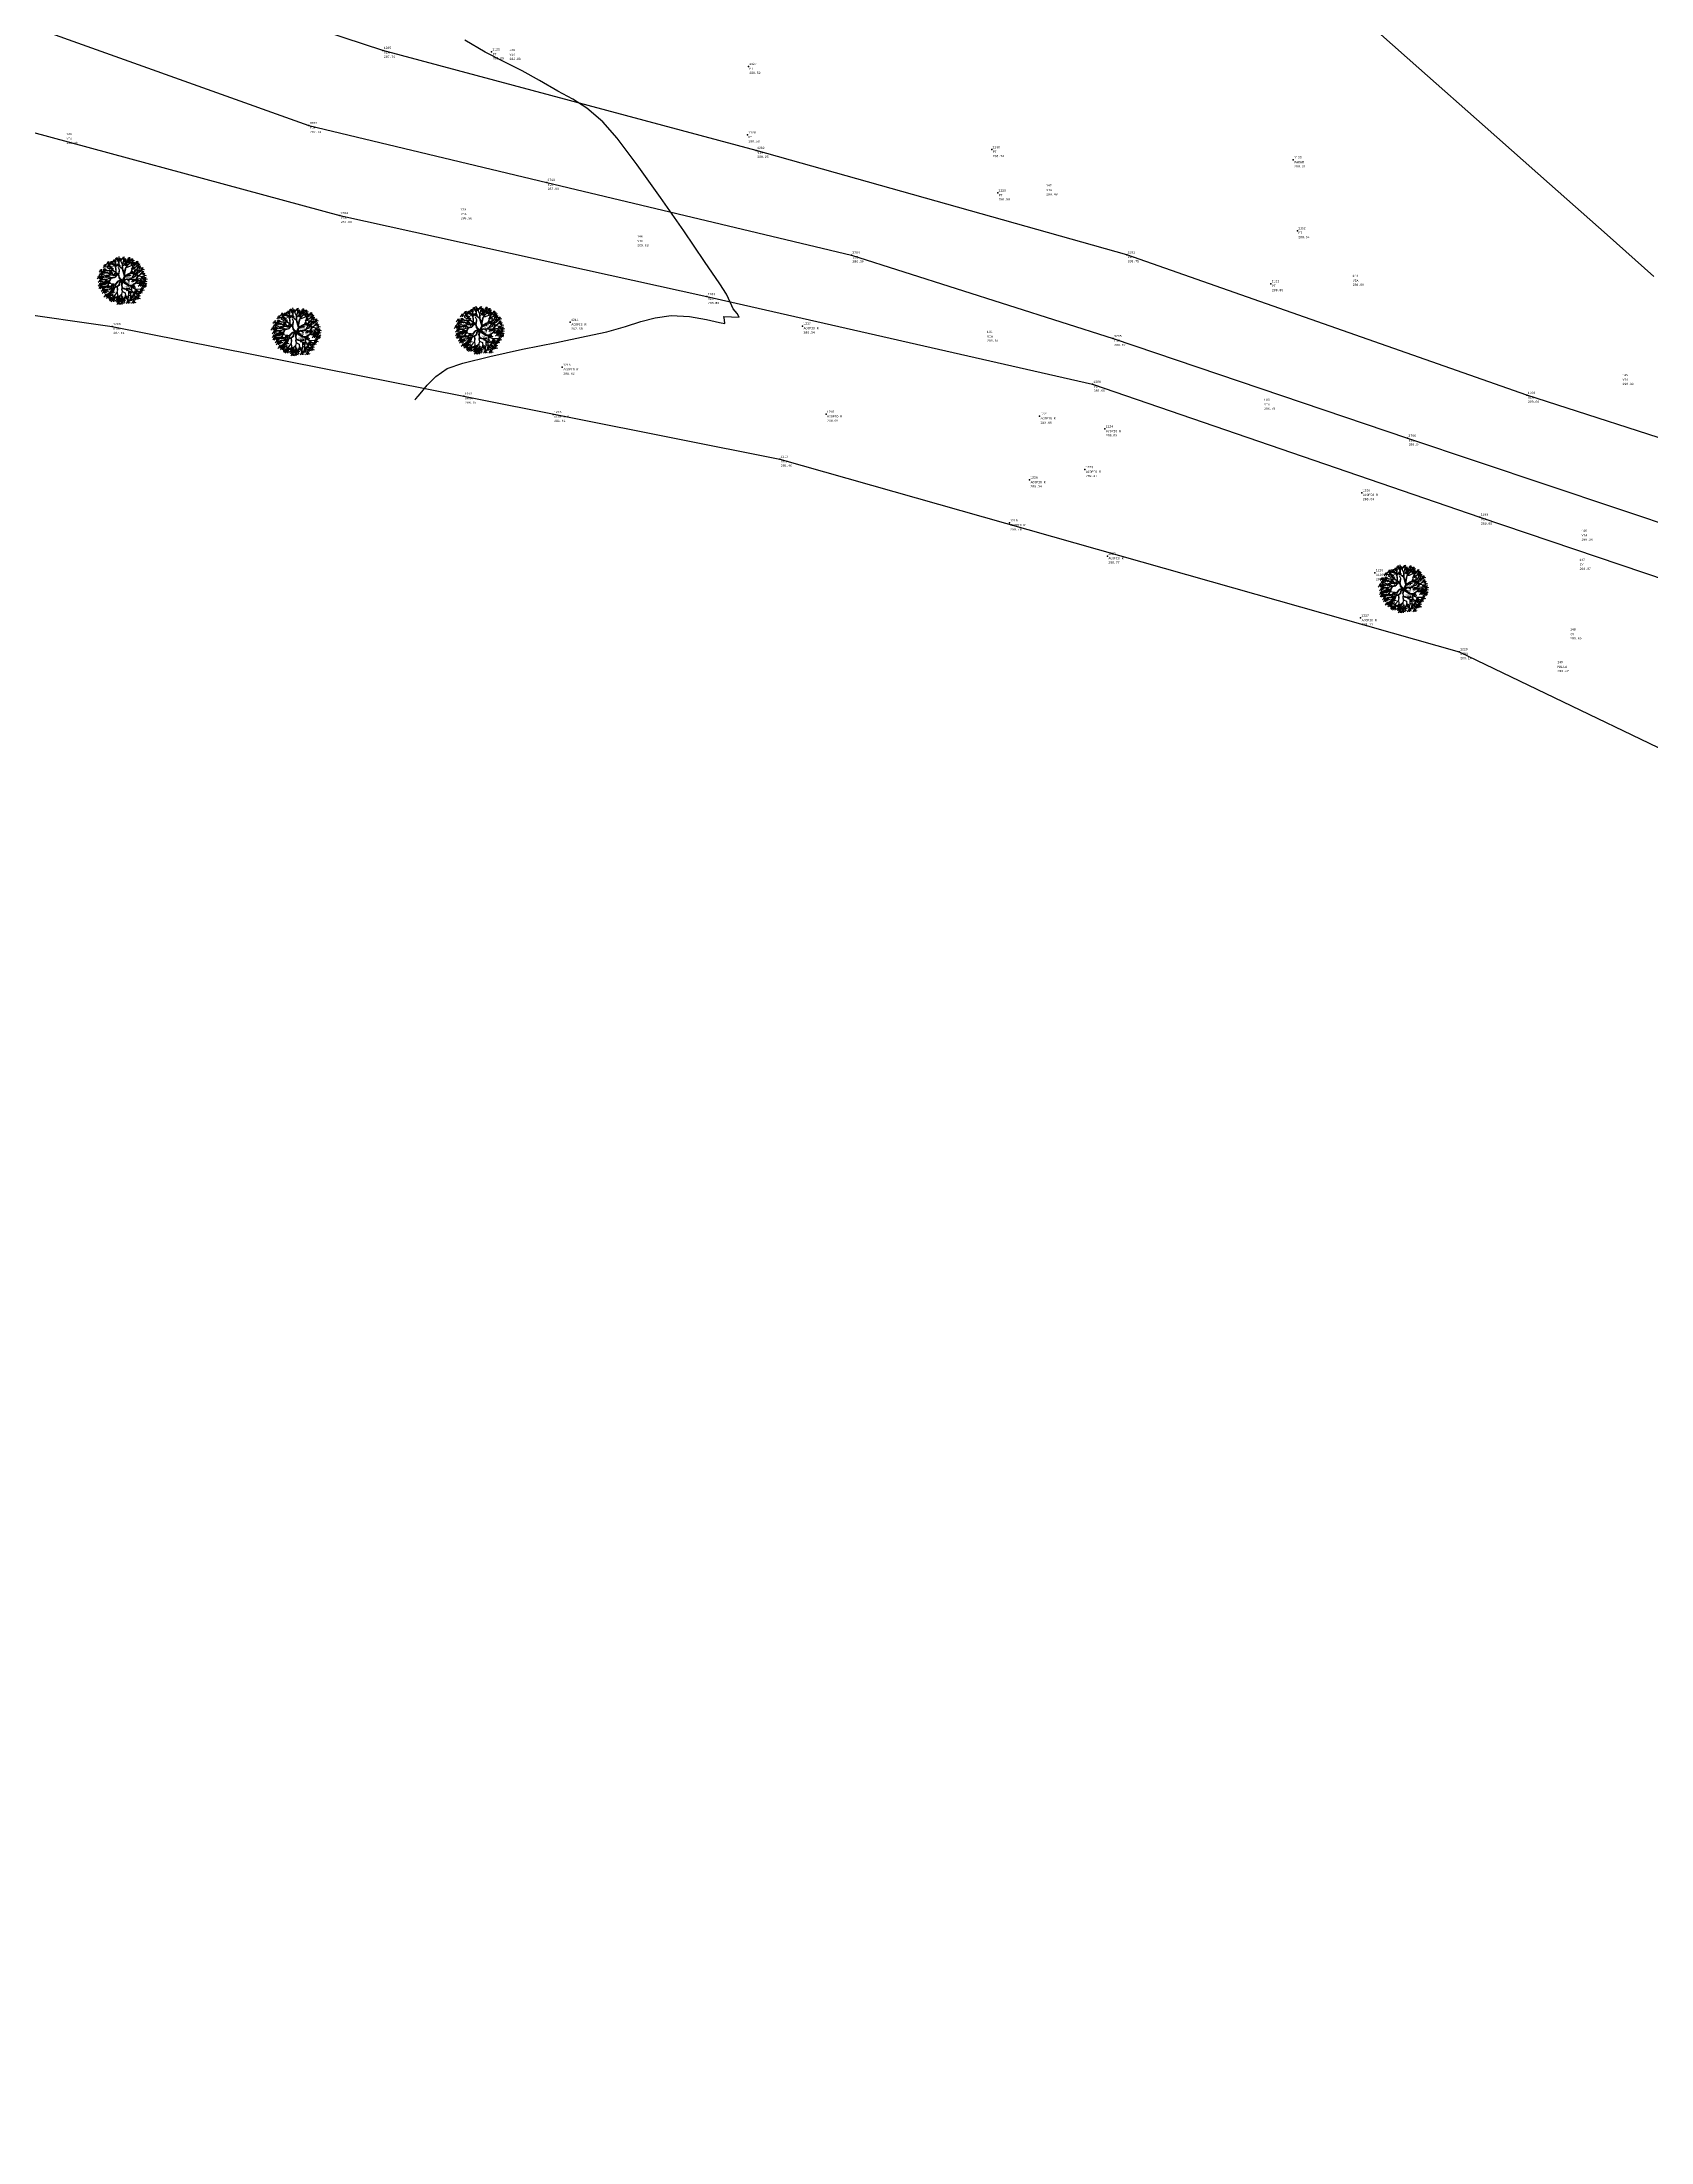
# Model space of a CAD drawing. Header units: metres. Extents: x 5050628 to 5051715, y 2427226 to 2427693.
# Drawn here: x 5051055.02 to 5051092.13, y 2427341.98 to 2427390.41 of the extents above; entities that cross this region are included whole.
import ezdxf
from ezdxf.enums import TextEntityAlignment as Align

# ---------------------------------------------------------------- set-up
doc = ezdxf.new("R2010")
doc.units = ezdxf.units.M
for name, color, linetype in [('1. Eje Vía', 7, 'Continuous'), ('ARBOLES', 3, 'Continuous'), ('C-TOPO-MINR-N', 11, 'Continuous'), ('CVL_PUNTO', 2, 'Continuous'), ('CVL_PUNTO_COR', 2, 'Continuous'), ('CVL_PUNTO_NUM', 2, 'Continuous'), ('Urbanizacion', 222, 'Continuous'), ('Vía', 40, 'Continuous')]:
    doc.layers.add(name, color=color, linetype=linetype)
doc.styles.add('MONOTXT4', font='monotxt4.shx')

# ---------------------------------------------------------------- blocks, each defined once
blk = doc.blocks.new('ar-2')
at = {"layer": 'ARBOLES'}
for p, q in [((28.99, 112.15), (28.79, 111.96)), ((28.82, 112.1), (29.05, 112.03)), ((28.9, 112.16), (28.92, 111.96)), ((29.16, 112.15), (28.95, 111.97)), ((28.99, 112.1), (29.22, 112.03)), ((29.06, 112.17), (29.09, 111.97)), ((29.38, 112.27), (29.17, 112.09)), ((29.21, 112.23), (29.44, 112.16)), ((29.29, 112.29), (29.31, 112.09)), ((29.55, 112.41), (29.35, 112.23)), ((29.4, 112.09), (29.36, 112.16)), ((29.38, 112.37), (29.61, 112.3)), ((29.46, 112.43), (29.48, 112.23)), ((29.72, 112.36), (29.51, 112.18)), ((29.54, 112.32), (29.78, 112.24)), ((29.6, 112.49), (29.63, 112.29)), ((29.98, 112.46), (29.78, 112.27)), ((29.81, 112.41), (30.04, 112.34)), ((29.89, 112.47), (29.91, 112.27)), ((30.1, 112.29), (29.89, 112.1)), ((29.93, 112.24), (30.16, 112.17)), ((30, 112.31), (30.03, 112.1)), ((30.34, 112.21), (30.14, 112.03)), ((30.35, 112.42), (30.15, 112.24)), ((30.17, 112.17), (30.4, 112.1)), ((30.18, 112.38), (30.41, 112.31)), ((30.25, 112.23), (30.27, 112.03)), ((30.26, 112.44), (30.28, 112.24)), ((30.55, 112.34), (30.35, 112.16)), ((30.57, 112.17), (30.36, 111.99)), ((30.38, 112.29), (30.62, 112.22)), ((30.39, 112.13), (30.63, 112.05)), ((30.46, 112.36), (30.48, 112.16)), ((30.47, 112.19), (30.49, 111.99)), ((30.6, 112.08), (30.62, 111.88)), ((30.86, 112.17), (30.65, 111.99)), ((30.69, 112.13), (30.92, 112.06)), ((30.76, 112.19), (30.79, 111.99)), ((28.4, 111.23), (28.19, 111.04)), ((28.23, 111.18), (28.46, 111.11)), ((28.47, 110.74), (28.26, 110.56)), ((28.48, 110.97), (28.27, 110.79)), ((28.3, 111.24), (28.33, 111.04)), ((28.31, 110.93), (28.54, 110.85)), ((28.53, 111.64), (28.32, 111.46)), ((28.54, 111.43), (28.33, 111.25)), ((28.36, 111.6), (28.59, 111.52)), ((28.36, 111.39), (28.6, 111.31)), ((28.57, 111.11), (28.36, 110.93)), ((28.37, 110.76), (28.4, 110.56)), ((28.38, 110.99), (28.41, 110.79)), ((28.6, 111.23), (28.4, 111.05)), ((28.43, 111.66), (28.46, 111.46)), ((28.43, 111.19), (28.66, 111.11)), ((28.44, 111.45), (28.46, 111.25)), ((28.47, 111.13), (28.5, 110.93)), ((28.7, 110.84), (28.49, 110.65)), ((28.7, 111.53), (28.5, 111.35)), ((28.51, 111.25), (28.53, 111.05)), ((28.68, 111.44), (28.53, 111.5)), ((28.53, 110.79), (28.76, 110.72)), ((28.76, 111.68), (28.56, 111.5)), ((28.79, 111.96), (28.58, 111.78)), ((28.6, 110.85), (28.63, 110.65)), ((28.61, 111.92), (28.85, 111.85)), ((28.61, 111.55), (28.63, 111.35)), ((28.67, 111.7), (28.69, 111.5)), ((28.88, 110.93), (28.67, 110.74)), ((28.69, 111.98), (28.71, 111.78)), ((28.7, 110.88), (28.94, 110.81)), ((28.96, 111.28), (28.76, 111.09)), ((28.98, 110.9), (28.77, 110.72)), ((28.78, 110.94), (28.8, 110.74)), ((28.81, 110.86), (29.04, 110.79)), ((29.04, 111.96), (28.84, 111.78)), ((28.87, 111.92), (29.1, 111.85)), ((28.87, 111.29), (28.89, 111.09)), ((28.89, 110.92), (28.91, 110.72)), ((28.95, 111.98), (28.97, 111.78)), ((29.15, 111.54), (28.95, 111.36)), ((29.24, 111.94), (28.97, 112.03)), ((28.98, 111.5), (29.21, 111.43)), ((29.2, 111.81), (28.99, 111.63)), ((29.02, 111.76), (29.26, 111.69)), ((29.06, 111.56), (29.08, 111.36)), ((29.29, 111.27), (29.08, 111.45)), ((29.1, 111.83), (29.13, 111.63)), ((29.43, 111.38), (29.22, 111.2)), ((29.44, 112.04), (29.24, 111.86)), ((29.25, 111.34), (29.49, 111.26)), ((29.27, 112), (29.5, 111.92)), ((29.33, 111.4), (29.35, 111.2)), ((29.63, 112.03), (29.43, 111.84)), ((29.46, 111.98), (29.69, 111.91)), ((29.54, 112.04), (29.56, 111.84)), ((30.1, 112.06), (29.89, 111.88)), ((29.92, 112.02), (30.16, 111.94)), ((30, 112.08), (30.02, 111.88)), ((30.16, 111.33), (30.39, 111.26)), ((30.24, 111.39), (30.26, 111.19)), ((30.57, 111.51), (30.37, 111.33)), ((30.4, 111.46), (30.63, 111.39)), ((30.43, 111.92), (30.45, 112)), ((30.64, 111.02), (30.43, 110.84)), ((30.45, 111.76), (30.68, 111.69)), ((30.47, 110.98), (30.7, 110.91)), ((30.48, 111.53), (30.5, 111.33)), ((30.69, 112.07), (30.49, 111.88)), ((30.52, 112.02), (30.75, 111.95)), ((30.53, 111.83), (30.55, 111.63)), ((30.54, 111.04), (30.57, 110.84)), ((30.6, 111.33), (30.68, 111.67)), ((30.85, 111.38), (30.64, 111.19)), ((30.87, 110.88), (30.66, 110.7)), ((30.68, 111.33), (30.91, 111.26)), ((30.74, 112.05), (30.98, 111.98)), ((30.75, 111.39), (30.78, 111.19)), ((30.96, 111.97), (30.76, 111.79)), ((30.77, 110.9), (30.8, 110.7)), ((30.79, 111.93), (31.02, 111.85)), ((31.02, 111.86), (30.81, 111.68)), ((30.81, 111.59), (31.04, 111.52)), ((30.84, 111.82), (31.08, 111.75)), ((30.86, 111.78), (30.96, 111.86)), ((30.87, 111.99), (30.89, 111.79)), ((30.92, 111.88), (30.94, 111.68)), ((31.13, 110.97), (30.92, 110.79)), ((31.2, 111.76), (30.99, 111.58)), ((30.99, 110.73), (31.02, 110.53)), ((31.22, 111.2), (31.02, 111.01)), ((31.03, 111.72), (31.26, 111.65)), ((31.24, 111.51), (31.03, 111.33)), ((31.03, 110.99), (31.06, 110.79)), ((31.05, 111.15), (31.28, 111.08)), ((31.07, 111.46), (31.3, 111.39)), ((31.28, 110.82), (31.07, 110.64)), ((31.09, 111.37), (31.23, 111.38)), ((31.1, 110.78), (31.34, 110.7)), ((31.11, 111.78), (31.13, 111.58)), ((31.13, 111.21), (31.15, 111.01)), ((31.14, 111.53), (31.17, 111.33)), ((31.16, 111.32), (31.4, 111.25)), ((31.37, 110.97), (31.16, 110.79)), ((31.18, 110.84), (31.2, 110.64)), ((31.39, 111.13), (31.19, 110.94)), ((31.19, 110.93), (31.43, 110.85)), ((31.22, 111.08), (31.45, 111.01)), ((31.43, 110.73), (31.23, 110.54)), ((31.24, 111.38), (31.27, 111.18)), ((31.27, 110.99), (31.3, 110.79)), ((31.3, 111.14), (31.32, 110.94)), ((31.34, 110.74), (31.36, 110.54)), ((28.3, 110.7), (28.53, 110.63)), ((28.51, 110.58), (28.31, 110.4)), ((28.34, 110.54), (28.57, 110.47)), ((28.61, 110.58), (28.4, 110.39)), ((28.42, 110.6), (28.44, 110.4)), ((28.44, 110.53), (28.67, 110.46)), ((28.67, 110.39), (28.46, 110.2)), ((28.51, 110.6), (28.54, 110.39)), ((28.74, 110.25), (28.53, 110.07)), ((28.56, 110.21), (28.8, 110.14)), ((28.57, 110.4), (28.6, 110.2)), ((28.64, 110.27), (28.67, 110.07)), ((28.85, 110.04), (28.64, 109.85)), ((28.67, 109.99), (28.91, 109.92)), ((28.9, 110.35), (28.69, 110.17)), ((28.72, 110.31), (28.96, 110.23)), ((28.95, 110.63), (28.75, 110.45)), ((28.75, 110.05), (28.78, 109.85)), ((28.78, 110.58), (29.01, 110.51)), ((28.8, 110.37), (28.82, 110.17)), ((29.01, 109.94), (28.81, 109.76)), ((29.05, 110.12), (28.84, 109.94)), ((28.84, 109.9), (29.07, 109.82)), ((28.86, 110.65), (28.88, 110.45)), ((28.88, 110.08), (29.11, 110.01)), ((28.92, 109.96), (28.94, 109.76)), ((28.95, 110.14), (28.98, 109.94)), ((28.97, 109.92), (29, 109.72)), ((29.18, 110.49), (28.98, 110.31)), ((29.19, 109.82), (28.98, 109.64)), ((29.01, 110.45), (29.24, 110.37)), ((29.24, 110.04), (29.03, 109.86)), ((29.23, 109.75), (29.03, 109.57)), ((29.06, 109.99), (29.3, 109.92)), ((29.09, 110.51), (29.11, 110.31)), ((29.09, 109.84), (29.11, 109.64)), ((29.32, 110.69), (29.11, 110.5)), ((29.11, 110.23), (29.35, 110.16)), ((29.33, 109.72), (29.12, 109.53)), ((29.14, 109.77), (29.16, 109.57)), ((29.15, 110.64), (29.38, 110.57)), ((29.16, 109.67), (29.39, 109.6)), ((29.18, 109.91), (29.41, 109.84)), ((29.23, 110.7), (29.25, 110.5)), ((29.23, 109.84), (29.46, 109.77)), ((29.24, 109.74), (29.26, 109.53)), ((29.6, 109.82), (29.4, 109.63)), ((29.46, 109.65), (29.69, 109.58)), ((29.68, 109.55), (29.48, 109.36)), ((29.51, 109.83), (29.53, 109.63)), ((29.51, 109.52), (29.63, 109.68)), ((29.51, 109.5), (29.74, 109.43)), ((29.54, 109.71), (29.56, 109.51)), ((29.58, 109.9), (29.6, 109.7)), ((29.59, 109.56), (29.61, 109.36)), ((29.65, 109.67), (29.89, 109.6)), ((29.89, 109.87), (29.68, 109.69)), ((29.89, 109.56), (29.68, 109.37)), ((29.9, 109.77), (29.7, 109.59)), ((29.71, 109.51), (29.95, 109.44)), ((29.73, 109.74), (29.75, 109.53)), ((29.79, 109.57), (29.81, 109.37)), ((30.01, 109.76), (29.8, 109.58)), ((29.87, 109.75), (29.83, 109.61)), ((29.83, 109.61), (29.85, 109.48)), ((29.84, 109.72), (30.07, 109.65)), ((29.91, 109.78), (29.94, 109.58)), ((30.17, 109.91), (29.96, 109.72)), ((29.99, 109.86), (30.23, 109.79)), ((30.28, 109.6), (30.08, 109.42)), ((30.11, 109.56), (30.34, 109.48)), ((30.33, 110.45), (30.12, 110.26)), ((30.16, 110.4), (30.39, 110.33)), ((30.17, 109.62), (30.21, 109.52)), ((30.19, 109.62), (30.21, 109.42)), ((30.45, 110.25), (30.24, 110.06)), ((30.47, 109.8), (30.26, 109.61)), ((30.28, 110.2), (30.51, 110.13)), ((30.29, 109.96), (30.53, 109.88)), ((30.3, 109.75), (30.53, 109.68)), ((30.35, 110.26), (30.38, 110.06)), ((30.38, 109.81), (30.4, 109.61)), ((30.63, 110.61), (30.42, 110.43)), ((30.65, 110.02), (30.44, 109.84)), ((30.65, 109.61), (30.44, 109.42)), ((30.45, 110.57), (30.69, 110.5)), ((30.47, 109.56), (30.71, 109.49)), ((30.48, 109.98), (30.71, 109.91)), ((30.53, 110.63), (30.55, 110.43)), ((30.74, 109.83), (30.54, 109.65)), ((30.55, 110.04), (30.58, 109.84)), ((30.55, 109.62), (30.57, 109.42)), ((30.57, 109.78), (30.8, 109.71)), ((30.81, 110.32), (30.61, 110.14)), ((30.81, 110.19), (30.61, 110.01)), ((30.64, 110.28), (30.87, 110.21)), ((30.65, 109.85), (30.67, 109.65)), ((30.72, 110.34), (30.74, 110.14)), ((30.72, 110.21), (30.74, 110.01)), ((30.94, 109.88), (30.73, 109.7)), ((30.94, 110.05), (30.74, 109.87)), ((30.77, 110.01), (31, 109.93)), ((30.77, 109.83), (31, 109.76)), ((30.84, 109.9), (30.87, 109.7)), ((30.85, 110.07), (30.87, 109.87)), ((31.08, 110.24), (30.87, 110.06)), ((31.09, 110.71), (30.88, 110.53)), ((30.88, 110.23), (31.01, 110.06)), ((30.9, 110.2), (31.14, 110.12)), ((30.92, 110.67), (31.15, 110.6)), ((30.98, 110.26), (31.01, 110.06)), ((31.2, 110.41), (30.99, 110.22)), ((31.3, 110.63), (31.09, 110.45)), ((31.11, 110.42), (31.13, 110.22)), ((31.13, 110.59), (31.36, 110.52)), ((31.21, 110.65), (31.23, 110.45))]:
    blk.add_line(p, q, dxfattribs=at)
at = {"layer": 'ARBOLES', "color": 27}
for p, q in [((29.25, 111.96), (29.09, 112.15)), ((29.12, 112.15), (29.24, 111.99)), ((29.24, 111.99), (29.14, 112.17)), ((29.28, 111.97), (29.16, 112.19)), ((29.37, 111.84), (29.41, 112.15)), ((29.41, 112.15), (29.39, 112.29)), ((29.64, 112.03), (29.5, 112.31)), ((29.62, 112.38), (29.64, 112.18)), ((29.64, 112.22), (29.62, 112.34)), ((29.64, 111.99), (29.66, 112.35)), ((29.64, 112.34), (29.65, 112.22)), ((29.64, 112.04), (29.64, 112.22)), ((29.76, 112.14), (29.69, 112.34)), ((29.76, 112.14), (29.79, 112.36)), ((29.85, 111.96), (29.76, 112.14)), ((29.86, 111.96), (29.97, 112.36)), ((30.13, 112.13), (30.05, 112.35)), ((30.14, 111.88), (30.13, 112.13)), ((30.14, 112.14), (30.23, 112.3)), ((30.3, 112.03), (30.4, 112.25)), ((30.6, 111.96), (30.62, 112.12)), ((28.4, 111.06), (28.63, 110.99)), ((28.79, 110.98), (28.41, 111.01)), ((28.41, 110.99), (28.77, 110.98)), ((28.64, 111.16), (28.42, 111.14)), ((28.65, 110.82), (28.42, 110.71)), ((28.43, 111.16), (28.56, 111.17)), ((28.72, 111.15), (28.44, 111.2)), ((28.71, 111.25), (28.48, 111.36)), ((28.53, 111.49), (28.76, 111.42)), ((28.59, 111.64), (28.82, 111.57)), ((28.85, 111.56), (28.61, 111.66)), ((28.85, 111.56), (28.64, 111.67)), ((28.9, 111.56), (28.65, 111.69)), ((28.8, 110.98), (28.65, 110.82)), ((28.85, 111.44), (28.68, 111.44)), ((28.85, 110.74), (28.7, 110.64)), ((28.83, 111.17), (28.71, 111.25)), ((28.82, 111.17), (28.72, 111.15)), ((28.85, 111.43), (28.75, 111.37)), ((28.79, 111.23), (29.02, 111.16)), ((29.1, 111.09), (28.8, 110.98)), ((28.99, 110.79), (28.8, 110.5)), ((29.12, 111.09), (28.81, 111.28)), ((29.02, 111.28), (28.82, 111.17)), ((28.98, 111.68), (28.85, 111.74)), ((29.25, 111.56), (28.85, 111.56)), ((29.09, 111.3), (28.85, 111.44)), ((29.04, 111.3), (28.85, 111.43)), ((28.98, 110.81), (28.85, 110.74)), ((29.04, 111.84), (28.91, 111.98)), ((29.28, 110.68), (28.92, 110.72)), ((29.07, 111.07), (28.97, 110.8)), ((29.09, 111.68), (28.98, 111.68)), ((29.1, 111.06), (28.98, 110.81)), ((29, 111.17), (29.14, 111.1)), ((29.25, 111.25), (29.02, 111.28)), ((29.1, 111.68), (29.04, 111.84)), ((29.23, 111.27), (29.04, 111.3)), ((29.28, 111.26), (29.09, 111.3)), ((29.26, 111.56), (29.1, 111.68)), ((29.34, 111.13), (29.1, 111.09)), ((29.11, 111.07), (29.33, 111.12)), ((29.38, 111.89), (29.25, 111.96)), ((29.49, 111.41), (29.25, 111.56)), ((29.41, 111.26), (29.26, 111.26)), ((29.56, 111.33), (29.27, 111.53)), ((29.38, 111.9), (29.28, 111.97)), ((29.46, 111.28), (29.28, 111.26)), ((29.47, 111.28), (29.34, 111.13)), ((29.43, 111.28), (29.34, 111.13)), ((29.35, 112.06), (29.37, 111.86)), ((29.42, 111.73), (29.37, 111.84)), ((29.37, 111.84), (29.42, 111.68)), ((29.49, 111.89), (29.38, 111.9)), ((29.59, 111.88), (29.38, 111.89)), ((29.54, 110.87), (29.38, 110.69)), ((29.42, 111.68), (29.41, 111.47)), ((29.55, 110.86), (29.41, 110.69)), ((29.44, 111.46), (29.42, 111.73)), ((29.43, 110.69), (29.58, 110.87)), ((29.54, 111.33), (29.46, 111.28)), ((29.55, 111.31), (29.47, 111.28)), ((29.62, 111.89), (29.49, 111.89)), ((29.62, 111.33), (29.49, 111.41)), ((29.74, 110.94), (29.54, 110.87)), ((29.55, 111.31), (29.63, 111.14)), ((29.76, 110.92), (29.55, 110.86)), ((29.59, 111.27), (29.56, 111.33)), ((29.66, 111.6), (29.58, 111.76)), ((29.86, 111.66), (29.59, 111.88)), ((29.6, 111.35), (29.66, 111.59)), ((29.64, 111.11), (29.6, 111.32)), ((29.64, 110.77), (29.61, 110.61)), ((29.62, 111.89), (29.64, 112.04)), ((29.66, 111.13), (29.62, 111.33)), ((29.63, 111.35), (29.66, 111.6)), ((29.65, 110.74), (29.63, 110.6)), ((29.67, 111.83), (29.64, 111.99)), ((29.64, 111.91), (29.64, 111.86)), ((29.75, 110.97), (29.64, 111.11)), ((29.76, 110.92), (29.64, 111.1)), ((29.85, 110.92), (29.65, 110.74)), ((29.76, 110.99), (29.66, 111.13)), ((29.66, 110.77), (29.78, 110.94)), ((29.81, 110.92), (29.66, 110.77)), ((29.88, 111.66), (29.67, 111.83)), ((29.86, 110.92), (29.75, 110.97)), ((29.86, 110.92), (29.76, 110.99)), ((29.81, 110.87), (29.77, 110.62)), ((29.85, 110.92), (29.78, 110.61)), ((29.86, 110.81), (29.8, 110.62)), ((29.84, 111.7), (29.86, 111.95)), ((29.87, 111.68), (29.85, 111.96)), ((29.85, 110.92), (29.98, 111.2)), ((29.85, 110.92), (30, 111.18)), ((29.85, 110.92), (29.89, 110.81)), ((29.98, 111.2), (29.86, 111.66)), ((29.97, 111.38), (29.88, 111.66)), ((29.89, 110.95), (29.88, 110.92)), ((29.88, 110.92), (29.9, 110.82)), ((29.89, 110.81), (30.22, 110.6)), ((29.9, 110.82), (29.92, 110.92)), ((29.92, 110.99), (30.02, 111.16)), ((29.92, 110.94), (30.04, 111.02)), ((29.92, 110.92), (29.92, 110.99)), ((29.92, 110.91), (30.02, 110.99)), ((29.93, 110.9), (30.29, 110.62)), ((29.94, 110.8), (29.93, 110.87)), ((29.93, 110.87), (30.21, 110.66)), ((30.2, 110.63), (29.94, 110.8)), ((29.95, 110.89), (30.09, 111)), ((29.96, 111.42), (30.07, 111.77)), ((30, 111.35), (29.97, 111.38)), ((30, 111.18), (29.97, 111.35)), ((30.21, 110.66), (29.97, 110.81)), ((29.98, 111.38), (30.02, 111.53)), ((30, 111.37), (30.08, 111.79)), ((30.02, 111.18), (30, 111.35)), ((30.02, 111.25), (30.3, 111.41)), ((30.02, 110.99), (30.1, 111.02)), ((30.03, 111.21), (30.25, 111.36)), ((30.04, 111.18), (30.31, 111.4)), ((30.08, 111.79), (30.14, 111.88)), ((30.09, 111.78), (30.22, 111.82)), ((30.09, 111), (30.15, 111)), ((30.1, 111.81), (30.23, 111.83)), ((30.1, 111.02), (30.3, 111.02)), ((30.33, 111.38), (30.13, 111.19)), ((30.14, 111.92), (30.3, 112.04)), ((30.15, 111.88), (30.3, 112.03)), ((30.15, 111), (30.31, 110.89)), ((30.19, 110.99), (30.32, 111.01)), ((30.22, 111.82), (30.43, 111.91)), ((30.28, 111.02), (30.47, 111.09)), ((30.3, 111.41), (30.42, 111.42)), ((30.3, 111.02), (30.42, 110.99)), ((30.31, 111.4), (30.47, 111.41)), ((30.35, 111.02), (30.48, 111.09)), ((30.38, 111.42), (30.46, 111.59)), ((30.62, 111.81), (30.42, 111.63)), ((30.42, 111.42), (30.45, 111.5)), ((30.42, 110.99), (30.73, 111.02)), ((30.43, 111.91), (30.74, 112.06)), ((30.45, 111.5), (30.49, 111.7)), ((30.47, 111.41), (30.56, 111.45)), ((30.47, 111.09), (30.61, 111.32)), ((30.48, 111.71), (30.55, 111.89)), ((30.49, 111.7), (30.7, 111.8)), ((30.49, 111.09), (30.72, 111.21)), ((30.5, 111.74), (30.69, 111.79)), ((30.5, 110.65), (30.74, 110.79)), ((30.53, 110.99), (30.66, 110.99)), ((30.53, 110.64), (30.73, 110.77)), ((30.55, 111.89), (30.6, 111.96)), ((30.56, 111.45), (30.74, 111.58)), ((30.61, 111.37), (30.79, 111.44)), ((30.61, 111.32), (30.78, 111.43)), ((30.63, 111), (30.72, 110.95)), ((30.69, 110.84), (30.93, 110.76)), ((30.7, 111.8), (30.86, 111.96)), ((30.72, 110.95), (30.91, 110.94)), ((30.73, 111.02), (30.88, 111.22)), ((30.73, 110.77), (30.9, 110.74)), ((30.74, 111.58), (30.86, 111.78)), ((30.74, 110.79), (30.88, 110.75)), ((30.75, 111.02), (30.98, 111.05)), ((30.76, 111.86), (30.87, 111.94)), ((30.76, 111.85), (30.88, 111.92)), ((30.98, 111.64), (30.77, 111.45)), ((30.78, 111.65), (31.02, 111.58)), ((30.78, 111.43), (30.94, 111.45)), ((30.78, 111.04), (30.89, 111.23)), ((30.79, 111.43), (30.89, 111.62)), ((30.88, 111.22), (31.09, 111.37)), ((30.88, 110.75), (31.2, 110.79)), ((30.89, 111.65), (30.91, 111.45)), ((30.89, 111.22), (31.27, 111.17)), ((30.9, 110.74), (31.16, 110.63)), ((30.91, 110.94), (31.29, 110.87)), ((31.14, 110.61), (30.91, 110.72)), ((31.18, 110.81), (30.92, 110.76)), ((30.94, 111.45), (31.09, 111.65)), ((30.94, 111.45), (31.12, 111.61)), ((30.96, 110.93), (31.19, 110.85)), ((30.98, 111.05), (31.06, 111.04)), ((31.3, 110.8), (31.18, 110.81)), ((31.2, 110.79), (31.29, 110.75)), ((31.3, 110.78), (31.22, 110.79)), ((28.7, 110.64), (28.46, 110.67)), ((28.57, 110.53), (28.46, 110.5)), ((28.63, 110.53), (28.47, 110.48)), ((28.5, 110.34), (28.73, 110.27)), ((28.8, 110.5), (28.53, 110.34)), ((28.75, 110.54), (28.54, 110.53)), ((28.86, 110.36), (28.58, 110.27)), ((28.71, 110.28), (28.58, 110.26)), ((28.6, 110.23), (28.71, 110.28)), ((28.61, 110.21), (28.84, 110.34)), ((28.92, 110.56), (28.63, 110.53)), ((28.99, 110.1), (28.75, 109.98)), ((29.11, 110.34), (28.86, 110.36)), ((29.06, 110.54), (28.92, 110.56)), ((29.07, 110.53), (28.92, 110.44)), ((29.03, 110.16), (28.96, 109.79)), ((29.09, 110.25), (28.97, 109.77)), ((29.08, 110.25), (28.99, 110.1)), ((29.18, 110.67), (29.06, 110.54)), ((29.18, 110.28), (29.08, 110.25)), ((29.29, 110.27), (29.08, 110.09)), ((29.22, 109.77), (29.08, 109.69)), ((29.27, 110.25), (29.1, 110.05)), ((29.23, 110.43), (29.11, 110.34)), ((29.12, 110.33), (29.23, 110.41)), ((29.23, 110.41), (29.17, 110.28)), ((29.41, 110.69), (29.18, 110.67)), ((29.25, 110.43), (29.18, 110.28)), ((29.19, 110.29), (29.21, 110.09)), ((29.68, 109.92), (29.22, 109.77)), ((29.41, 110.51), (29.23, 110.43)), ((29.43, 110.49), (29.25, 110.43)), ((29.25, 109.78), (29.71, 109.95)), ((29.3, 109.68), (29.26, 109.62)), ((29.42, 110.69), (29.27, 110.25)), ((29.32, 109.95), (29.3, 109.68)), ((29.49, 110.15), (29.32, 109.95)), ((29.51, 110.52), (29.41, 110.51)), ((29.5, 110.48), (29.43, 110.49)), ((29.63, 109.69), (29.43, 109.51)), ((29.68, 109.88), (29.47, 109.7)), ((29.66, 109.73), (29.47, 109.52)), ((29.52, 110.33), (29.49, 110.15)), ((29.52, 109.98), (29.49, 109.75)), ((29.5, 110.52), (29.52, 110.33)), ((29.5, 110.16), (29.52, 109.98)), ((29.61, 110.61), (29.51, 110.53)), ((29.58, 110.58), (29.51, 110.52)), ((29.52, 110.31), (29.53, 110.51)), ((29.66, 109.72), (29.54, 109.51)), ((29.63, 110.6), (29.58, 110.58)), ((29.68, 109.92), (29.66, 109.73)), ((29.78, 110.03), (29.68, 109.92)), ((29.78, 110.61), (29.81, 110.46)), ((29.83, 110.2), (29.78, 110.04)), ((29.78, 110.04), (29.79, 109.88)), ((29.8, 110.45), (29.79, 110.36)), ((29.82, 110.43), (29.79, 110.36)), ((29.79, 110.36), (29.84, 110.21)), ((29.79, 110.36), (29.82, 110.18)), ((29.79, 109.88), (29.87, 109.75)), ((29.8, 110.62), (29.82, 110.47)), ((29.81, 110.46), (29.89, 110.41)), ((29.82, 110.47), (29.91, 110.43)), ((29.84, 110.21), (30.02, 110.12)), ((29.87, 109.75), (30, 109.49)), ((29.89, 110.41), (30.12, 110.34)), ((29.91, 110.43), (30.09, 110.37)), ((30.04, 109.92), (29.96, 109.75)), ((30.02, 109.91), (29.96, 109.76)), ((29.96, 109.75), (29.96, 109.49)), ((30.02, 110.12), (30.04, 109.92)), ((30.03, 109.97), (30.02, 109.91)), ((30.04, 109.92), (30.1, 109.77)), ((30.29, 110.41), (30.06, 110.38)), ((30.07, 109.92), (30.09, 109.72)), ((30.1, 109.77), (30.34, 109.57)), ((30.12, 110.37), (30.25, 110.26)), ((30.12, 110.34), (30.25, 110.25)), ((30.13, 110.37), (30.29, 110.41)), ((30.24, 109.93), (30.17, 109.62)), ((30.29, 110.62), (30.2, 110.63)), ((30.22, 110.6), (30.34, 110.59)), ((30.25, 110.25), (30.24, 109.93)), ((30.26, 110.26), (30.38, 110.07)), ((30.31, 110.62), (30.37, 110.62)), ((30.34, 110.59), (30.42, 110.49)), ((30.37, 110.62), (30.5, 110.65)), ((30.37, 110.05), (30.38, 109.85)), ((30.4, 109.59), (30.37, 109.84)), ((30.38, 110.07), (30.4, 109.88)), ((30.38, 109.85), (30.42, 109.59)), ((30.39, 109.88), (30.44, 109.59)), ((30.4, 110.58), (30.45, 110.49)), ((30.4, 109.88), (30.65, 109.73)), ((30.41, 110.58), (30.53, 110.64)), ((30.42, 110.49), (30.7, 110.37)), ((30.42, 110.49), (30.43, 110.28)), ((30.45, 110.28), (30.43, 110.48)), ((30.43, 110.28), (30.55, 110.19)), ((30.45, 110.49), (30.69, 110.39)), ((30.55, 110.19), (30.61, 109.97)), ((30.57, 110.17), (30.81, 110.1)), ((30.58, 110.19), (30.83, 110.11)), ((30.61, 109.97), (30.77, 109.85)), ((30.64, 110.15), (30.87, 110.07)), ((30.68, 110.36), (30.88, 110.23)), ((30.69, 110.39), (31, 110.35)), ((30.7, 110.37), (31.02, 110.38)), ((30.83, 110.11), (30.91, 109.98)), ((31, 110.35), (31.1, 110.19)), ((31.02, 110.38), (31.23, 110.44)), ((31.03, 110.36), (31.26, 110.29)), ((31.26, 110.6), (31.14, 110.62)), ((31.25, 110.58), (31.14, 110.61)), ((31.16, 110.63), (31.27, 110.62))]:
    blk.add_line(p, q, dxfattribs=at)

msp = doc.modelspace()

# ---------------------------------------------------------------- linework, layer by layer
at = {"layer": '1. Eje Vía', "elevation": 280.286, "flags": 128}
msp.add_lwpolyline([(5051054.354, 2427390.924), (5051061.178, 2427388.486), (5051066.662, 2427387.175), (5051073.693, 2427385.501), (5051079.731, 2427383.574), (5051086.52, 2427381.279), (5051092.941, 2427379.124), (5051104.939, 2427374.939), (5051110.911, 2427372.455), (5051116.328, 2427369.85), (5051121.784, 2427367.095), (5051127.194, 2427364.335), (5051133.146, 2427361.486), (5051138.68, 2427358.821), (5051144.671, 2427355.132), (5051150.408, 2427351.49), (5051156.419, 2427347.745)], dxfattribs=at)
at = {"layer": 'C-TOPO-MINR-N', "color": 32, "linetype": 'Continuous', "lineweight": -3}
for points in [[(5051085.296, 2427391.127, 290.966), (5051086.778, 2427389.813, 290.966), (5051088.311, 2427388.455, 290.966), (5051089.793, 2427387.141, 290.966), (5051091.123, 2427385.963, 290.966), (5051092.199, 2427385.009, 290.966)], [(5051063.62, 2427382.159, 288.966), (5051063.645, 2427382.184, 288.966), (5051063.696, 2427382.243, 288.966), (5051063.78, 2427382.346, 288.966), (5051063.908, 2427382.502, 288.966), (5051064.108, 2427382.703, 288.966), (5051064.366, 2427382.883, 288.966), (5051064.728, 2427383.009, 288.966), (5051065.347, 2427383.162, 288.966), (5051066.105, 2427383.326, 288.966), (5051066.886, 2427383.486, 288.966), (5051067.572, 2427383.626, 288.966), (5051068.048, 2427383.729, 288.966), (5051068.483, 2427383.851, 288.966), (5051068.835, 2427383.966, 288.966), (5051069.166, 2427384.055, 288.966), (5051069.534, 2427384.103, 288.966), (5051069.954, 2427384.084, 288.966), (5051070.35, 2427384.016, 288.966), (5051070.647, 2427383.947, 288.966), (5051070.771, 2427383.921, 288.966), (5051070.761, 2427384.003, 288.966), (5051070.751, 2427384.086, 288.966), (5051070.928, 2427384.073, 288.966), (5051071.105, 2427384.071, 288.966), (5051071.054, 2427384.153, 288.966), (5051070.963, 2427384.257, 288.966), (5051070.902, 2427384.396, 288.966), (5051070.808, 2427384.596, 288.966), (5051070.653, 2427384.833, 288.966), (5051070.303, 2427385.354, 288.966), (5051069.825, 2427386.055, 288.966), (5051069.285, 2427386.831, 288.966), (5051068.749, 2427387.579, 288.966), (5051068.284, 2427388.194, 288.966), (5051067.957, 2427388.573, 288.966), (5051067.589, 2427388.887, 288.966), (5051067.266, 2427389.094, 288.966), (5051066.922, 2427389.279, 288.966), (5051066.493, 2427389.526, 288.966), (5051066.093, 2427389.749, 288.966), (5051065.678, 2427389.954, 288.966), (5051065.243, 2427390.177, 288.966), (5051064.777, 2427390.456, 288.966)]]:
    msp.add_polyline3d(points, dxfattribs=at)
at = {"layer": 'CVL_PUNTO', "color": 4}
for p in [(5051062.884, 2427390.22, 288.224), (5051062.884, 2427390.22, 288.224), (5051065.392, 2427390.183, 288.548), (5051065.392, 2427390.183, 288.548), (5051071.313, 2427389.85, 288.99), (5051071.313, 2427389.85, 288.99), (5051061.178, 2427388.486, 288.194), (5051061.178, 2427388.486, 288.194), (5051071.292, 2427388.272, 289.055), (5051071.292, 2427388.272, 289.055), (5051071.497, 2427387.914, 288.721), (5051071.497, 2427387.914, 288.721), (5051076.927, 2427387.931, 289.206), (5051076.927, 2427387.931, 289.206), (5051083.882, 2427387.694, 289.776), (5051083.882, 2427387.694, 289.776), (5051066.662, 2427387.175, 288.397), (5051066.662, 2427387.175, 288.397), (5051077.064, 2427386.932, 289.044), (5051077.064, 2427386.932, 289.044), (5051061.888, 2427386.411, 288.146), (5051061.888, 2427386.411, 288.146), (5051083.976, 2427386.062, 289.409), (5051083.976, 2427386.062, 289.409), (5051073.693, 2427385.501, 288.826), (5051073.693, 2427385.501, 288.826), (5051080.04, 2427385.506, 289.215), (5051080.04, 2427385.506, 289.215), (5051056.889, 2427384.911, 288.49), (5051056.889, 2427384.911, 288.49), (5051083.367, 2427384.839, 289.319), (5051083.367, 2427384.839, 289.319), (5051070.357, 2427384.542, 288.467), (5051070.357, 2427384.542, 288.467), (5051056.643, 2427383.852, 287.977), (5051056.643, 2427383.852, 287.977), (5051067.207, 2427383.949, 288.445), (5051067.207, 2427383.949, 288.445), (5051072.563, 2427383.863, 288.808), (5051072.563, 2427383.863, 288.808), (5051060.902, 2427383.727, 288.727), (5051060.902, 2427383.727, 288.727), (5051065.13, 2427383.766, 288.456), (5051065.13, 2427383.766, 288.456), (5051079.731, 2427383.574, 289.135), (5051079.731, 2427383.574, 289.135), (5051067.022, 2427382.914, 289.383), (5051067.022, 2427382.914, 289.383), (5051079.254, 2427382.519, 289.113), (5051079.254, 2427382.519, 289.113), (5051064.753, 2427382.244, 288.613), (5051064.753, 2427382.244, 288.613), (5051089.272, 2427382.265, 289.524), (5051089.272, 2427382.265, 289.524), (5051066.811, 2427381.823, 288.884), (5051066.811, 2427381.823, 288.884), (5051073.105, 2427381.829, 289.489), (5051073.105, 2427381.829, 289.489), (5051078.029, 2427381.784, 289.144), (5051078.029, 2427381.784, 289.144), (5051079.537, 2427381.489, 289.329), (5051079.537, 2427381.489, 289.329), (5051086.52, 2427381.279, 289.408), (5051086.52, 2427381.279, 289.408), (5051072.038, 2427380.793, 288.924), (5051072.038, 2427380.793, 288.924), (5051079.074, 2427380.553, 289.938), (5051079.074, 2427380.553, 289.938), (5051077.798, 2427380.313, 289.809), (5051077.798, 2427380.313, 289.809), (5051085.463, 2427380.019, 289.409), (5051085.463, 2427380.019, 289.409), (5051088.187, 2427379.457, 289.512), (5051088.187, 2427379.457, 289.512), (5051077.333, 2427379.323, 289.223), (5051077.333, 2427379.323, 289.223), (5051079.595, 2427378.558, 289.234), (5051079.595, 2427378.558, 289.234), (5051085.765, 2427378.174, 290.026), (5051085.765, 2427378.174, 290.026), (5051086.441, 2427377.801, 290.157), (5051086.441, 2427377.801, 290.157), (5051085.436, 2427377.131, 289.577), (5051085.436, 2427377.131, 289.577), (5051087.712, 2427376.353, 289.602), (5051087.712, 2427376.353, 289.602)]:
    msp.add_point(p, dxfattribs=at)
at = {"layer": 'Urbanizacion', "elevation": 278.688, "flags": 128}
msp.add_lwpolyline([(5051051.915, 2427384.529), (5051056.643, 2427383.852), (5051064.753, 2427382.244), (5051072.038, 2427380.793), (5051087.712, 2427376.353), (5051094.683, 2427372.998), (5051106.19, 2427367.151), (5051112.979, 2427363.436), (5051124.192, 2427357.234), (5051134.994, 2427351.195), (5051146.564, 2427345.044), (5051167.871, 2427335.319), (5051183.433, 2427327.425), (5051206.79, 2427314.716)], dxfattribs=at)
at = {"layer": 'Vía'}
for points in [[(5051162.671, 2427346.669, 294.521), (5051154.726, 2427351.039, 294.059), (5051149.241, 2427355.06, 293.53), (5051144.169, 2427357.618, 293.32), (5051139.02, 2427360.605, 292.937), (5051136.143, 2427362.185, 292.718), (5051129.863, 2427365.545, 292.392), (5051122.56, 2427369.174, 291.875), (5051114.191, 2427372.598, 291.132), (5051105.873, 2427376.575, 290.596), (5051097.185, 2427379.718, 290.031), (5051089.272, 2427382.265, 289.524), (5051080.04, 2427385.506, 289.215), (5051071.497, 2427387.914, 288.721), (5051062.884, 2427390.22, 288.224), (5051055.772, 2427392.555, 287.844), (5051050.357, 2427395.538, 287.551)], [(5051053.436, 2427388.701, 287.492), (5051061.888, 2427386.411, 288.146), (5051070.357, 2427384.542, 288.467), (5051079.254, 2427382.519, 289.113), (5051088.187, 2427379.457, 289.512), (5051096.307, 2427376.712, 290.127), (5051104.617, 2427373.559, 290.695), (5051112.777, 2427370.12, 291.224), (5051120.78, 2427365.914, 291.84), (5051128.409, 2427361.872, 292.164), (5051134.367, 2427359.198, 292.594), (5051137.366, 2427357.598, 292.816), (5051142.442, 2427355.052, 293.174), (5051146.876, 2427352.248, 293.3), (5051153.307, 2427348.436, 293.911), (5051160.669, 2427344.014, 294.268)]]:
    msp.add_polyline3d(points, dxfattribs=at)

# ---------------------------------------------------------------- block references
at = {"layer": 'ARBOLES', "lineweight": 0, "xscale": 0.3543167345633265, "yscale": 0.3543167345633265, "zscale": 0.3543167345633265}
for p in [(5051046.302, 2427345.611, 288.49), (5051054.543, 2427344.466, 288.456), (5051050.315, 2427344.427, 288.727), (5051075.854, 2427338.501, 290.157)]:
    msp.add_blockref('ar-2', p, dxfattribs=at)

# ---------------------------------------------------------------- texts
at = {"layer": 'CVL_PUNTO_COR', "color": 4, "style": 'MONOTXT4'}
for s, p in [('287.76', (5051062.907, 2427390.097, 288.224)), ('288.08', (5051065.415, 2427390.06, 288.548)), ('288.52', (5051071.336, 2427389.727, 288.99)), ('287.73', (5051061.201, 2427388.363, 288.194)), ('288.59', (5051071.315, 2427388.149, 289.055)), ('288.25', (5051071.52, 2427387.791, 288.721)), ('288.74', (5051076.95, 2427387.808, 289.206)), ('289.31', (5051083.905, 2427387.571, 289.776)), ('287.93', (5051066.685, 2427387.052, 288.397)), ('288.58', (5051077.087, 2427386.809, 289.044)), ('287.68', (5051061.911, 2427386.288, 288.146)), ('288.94', (5051083.999, 2427385.939, 289.409)), ('288.36', (5051073.716, 2427385.378, 288.826)), ('288.75', (5051080.063, 2427385.383, 289.215)), ('288.02', (5051056.912, 2427384.788, 288.49)), ('288.00', (5051070.38, 2427384.419, 288.467)), ('288.85', (5051083.39, 2427384.716, 289.319)), ('287.98', (5051067.23, 2427383.826, 288.445)), ('287.51', (5051056.666, 2427383.729, 287.977)), ('288.26', (5051060.925, 2427383.604, 288.727)), ('287.99', (5051065.153, 2427383.643, 288.456)), ('288.34', (5051072.586, 2427383.74, 288.808)), ('288.67', (5051079.754, 2427383.451, 289.135)), ('288.92', (5051067.045, 2427382.791, 289.383)), ('288.65', (5051079.277, 2427382.396, 289.113)), ('288.15', (5051064.776, 2427382.121, 288.613)), ('289.06', (5051089.295, 2427382.142, 289.524)), ('288.42', (5051066.834, 2427381.7, 288.884)), ('289.02', (5051073.128, 2427381.706, 289.489)), ('288.68', (5051078.052, 2427381.661, 289.144)), ('288.86', (5051079.56, 2427381.366, 289.329)), ('288.94', (5051086.543, 2427381.156, 289.408)), ('288.46', (5051072.061, 2427380.67, 288.924)), ('289.47', (5051079.097, 2427380.43, 289.938)), ('289.34', (5051077.821, 2427380.19, 289.809)), ('288.94', (5051085.486, 2427379.896, 289.409)), ('288.76', (5051077.356, 2427379.2, 289.223)), ('289.05', (5051088.21, 2427379.334, 289.512)), ('288.77', (5051079.618, 2427378.435, 289.234)), ('289.56', (5051085.788, 2427378.051, 290.026)), ('289.69', (5051086.464, 2427377.678, 290.157)), ('289.11', (5051085.459, 2427377.008, 289.577)), ('289.14', (5051087.735, 2427376.23, 289.602))]:
    msp.add_text(s, height=0.05, dxfattribs=at).set_placement(p, align=Align.TOP_LEFT)
at = {"layer": 'CVL_PUNTO_COR', "color": 0, "style": 'MONOTXT4'}
for s, p in [('288.88', (5051065.804, 2427390.049, 289.35)), ('288.48', (5051055.585, 2427388.111, 288.946)), ('289.48', (5051078.184, 2427386.926, 289.95)), ('288.96', (5051064.68, 2427386.373, 289.429)), ('289.03', (5051068.752, 2427385.751, 289.492)), ('289.89', (5051085.253, 2427384.84, 290.352)), ('289.61', (5051076.82, 2427383.549, 290.074)), ('290.39', (5051091.475, 2427382.553, 290.853)), ('289.78', (5051083.209, 2427381.984, 290.244)), ('290.26', (5051090.53, 2427378.962, 290.727)), ('290.37', (5051090.486, 2427378.29, 290.841)), ('290.69', (5051090.27, 2427376.685, 291.152)), ('290.47', (5051089.977, 2427375.932, 290.933))]:
    msp.add_text(s, height=0.05, dxfattribs=at).set_placement(p, align=Align.TOP_LEFT)
at = {"layer": 'CVL_PUNTO_NUM', "color": 4, "style": 'MONOTXT4'}
for s, p in [('1205', (5051062.902, 2427390.238, 288.224)), ('1125', (5051065.41, 2427390.201, 288.548)), ('1127', (5051071.331, 2427389.868, 288.99)), ('3792', (5051061.196, 2427388.504, 288.194)), ('1128', (5051071.31, 2427388.29, 289.055)), ('1202', (5051071.515, 2427387.932, 288.721)), ('1130', (5051076.945, 2427387.949, 289.206)), ('1133', (5051083.9, 2427387.712, 289.776)), ('3793', (5051066.68, 2427387.193, 288.397)), ('1129', (5051077.082, 2427386.95, 289.044)), ('1204', (5051061.906, 2427386.429, 288.146)), ('1132', (5051083.994, 2427386.08, 289.409)), ('3794', (5051073.711, 2427385.519, 288.826)), ('1201', (5051080.058, 2427385.524, 289.215)), ('1209', (5051056.907, 2427384.929, 288.49)), ('1131', (5051083.385, 2427384.857, 289.319)), ('1203', (5051070.375, 2427384.56, 288.467)), ('1208', (5051056.661, 2427383.87, 287.977)), ('1210', (5051060.92, 2427383.745, 288.727)), ('1211', (5051065.148, 2427383.784, 288.456)), ('1214', (5051067.225, 2427383.967, 288.445)), ('1217', (5051072.581, 2427383.881, 288.808)), ('3795', (5051079.749, 2427383.592, 289.135)), ('1215', (5051067.04, 2427382.932, 289.383)), ('1200', (5051079.272, 2427382.537, 289.113)), ('1212', (5051064.771, 2427382.262, 288.613)), ('1216', (5051066.829, 2427381.841, 288.884)), ('1218', (5051073.123, 2427381.847, 289.489)), ('1198', (5051089.29, 2427382.283, 289.524)), ('1221', (5051078.047, 2427381.802, 289.144)), ('1224', (5051079.555, 2427381.507, 289.329)), ('3796', (5051086.538, 2427381.297, 289.408)), ('1213', (5051072.056, 2427380.811, 288.924)), ('1223', (5051079.092, 2427380.571, 289.938)), ('1220', (5051077.816, 2427380.331, 289.809)), ('1225', (5051085.481, 2427380.037, 289.409)), ('1199', (5051088.205, 2427379.475, 289.512)), ('1219', (5051077.351, 2427379.341, 289.223)), ('1222', (5051079.613, 2427378.576, 289.234)), ('1226', (5051085.783, 2427378.192, 290.026)), ('1228', (5051086.459, 2427377.819, 290.157)), ('1227', (5051085.454, 2427377.149, 289.577)), ('1229', (5051087.73, 2427376.371, 289.602))]:
    msp.add_text(s, height=0.05, dxfattribs=at).set_placement(p, align=Align.BOTTOM_LEFT)
for s, p in [('VIA', (5051062.909, 2427390.195, 288.224)), ('PT', (5051065.417, 2427390.158, 288.548)), ('PT', (5051071.338, 2427389.825, 288.99)), ('EJE', (5051061.203, 2427388.461, 288.194)), ('PT', (5051071.317, 2427388.247, 289.055)), ('VIA', (5051071.522, 2427387.889, 288.721)), ('PT', (5051076.952, 2427387.906, 289.206)), ('PARAM', (5051083.907, 2427387.669, 289.776)), ('EJE', (5051066.687, 2427387.15, 288.397)), ('PT', (5051077.089, 2427386.907, 289.044)), ('VIA', (5051061.913, 2427386.386, 288.146)), ('PT', (5051084.001, 2427386.037, 289.409)), ('EJE', (5051073.718, 2427385.476, 288.826)), ('VIA', (5051080.065, 2427385.481, 289.215)), ('ARB 3', (5051056.914, 2427384.886, 288.49)), ('PT', (5051083.392, 2427384.814, 289.319)), ('VIA', (5051070.382, 2427384.517, 288.467)), ('URBA', (5051056.668, 2427383.827, 287.977)), ('ACOPIO R', (5051067.232, 2427383.924, 288.445)), ('ACOPIO R', (5051072.588, 2427383.838, 288.808)), ('ARB 3', (5051060.927, 2427383.702, 288.727)), ('ARB 3', (5051065.155, 2427383.741, 288.456)), ('EJE', (5051079.756, 2427383.549, 289.135)), ('ACOPIO R', (5051067.047, 2427382.889, 289.383)), ('VIA', (5051079.279, 2427382.494, 289.113)), ('URBA', (5051064.778, 2427382.219, 288.613)), ('VIA', (5051089.297, 2427382.24, 289.524)), ('ACOPIO R', (5051066.836, 2427381.798, 288.884)), ('ACOPIO R', (5051073.13, 2427381.804, 289.489)), ('ACOPIO R', (5051078.054, 2427381.759, 289.144)), ('ACOPIO R', (5051079.562, 2427381.464, 289.329)), ('EJE', (5051086.545, 2427381.254, 289.408)), ('URBA', (5051072.063, 2427380.768, 288.924)), ('ACOPIO R', (5051079.099, 2427380.528, 289.938)), ('ACOPIO R', (5051077.823, 2427380.288, 289.809)), ('ACOPIO R', (5051085.488, 2427379.994, 289.409)), ('ACOPIO R', (5051077.358, 2427379.298, 289.223)), ('VIA', (5051088.212, 2427379.432, 289.512)), ('ACOPIO R', (5051079.62, 2427378.533, 289.234)), ('ACOPIO R', (5051085.79, 2427378.149, 290.026)), ('ARB 2.5', (5051086.466, 2427377.776, 290.157)), ('ACOPIO R', (5051085.461, 2427377.106, 289.577)), ('URBA', (5051087.737, 2427376.328, 289.602))]:
    msp.add_text(s, height=0.05, dxfattribs=at).set_placement(p, align=Align.TOP_LEFT)
at = {"layer": 'CVL_PUNTO_NUM', "color": 0, "style": 'MONOTXT4'}
for s, p in [('138', (5051065.799, 2427390.19, 289.35)), ('136', (5051055.58, 2427388.252, 288.946)), ('142', (5051078.179, 2427387.067, 289.95)), ('139', (5051064.675, 2427386.514, 289.429)), ('140', (5051068.747, 2427385.892, 289.492)), ('144', (5051085.248, 2427384.981, 290.352)), ('141', (5051076.815, 2427383.69, 290.074)), ('145', (5051091.47, 2427382.694, 290.853)), ('143', (5051083.204, 2427382.125, 290.244)), ('146', (5051090.525, 2427379.103, 290.727)), ('147', (5051090.481, 2427378.431, 290.841)), ('148', (5051090.265, 2427376.826, 291.152)), ('149', (5051089.972, 2427376.073, 290.933))]:
    msp.add_text(s, height=0.05, dxfattribs=at).set_placement(p, align=Align.BOTTOM_LEFT)
for s, p in [('VIA', (5051065.806, 2427390.147, 289.35)), ('VIA', (5051055.587, 2427388.209, 288.946)), ('VIA', (5051078.186, 2427387.024, 289.95)), ('VIA', (5051064.682, 2427386.471, 289.429)), ('VIA', (5051068.754, 2427385.849, 289.492)), ('VIA', (5051085.255, 2427384.938, 290.352)), ('VIA', (5051076.822, 2427383.647, 290.074)), ('VIA', (5051091.477, 2427382.651, 290.853)), ('VIA', (5051083.211, 2427382.082, 290.244)), ('VIA', (5051090.532, 2427379.06, 290.727)), ('CV', (5051090.488, 2427378.388, 290.841)), ('CV', (5051090.272, 2427376.783, 291.152)), ('MALLA', (5051089.979, 2427376.03, 290.933))]:
    msp.add_text(s, height=0.05, dxfattribs=at).set_placement(p, align=Align.TOP_LEFT)

doc.saveas('drawing.dxf')
